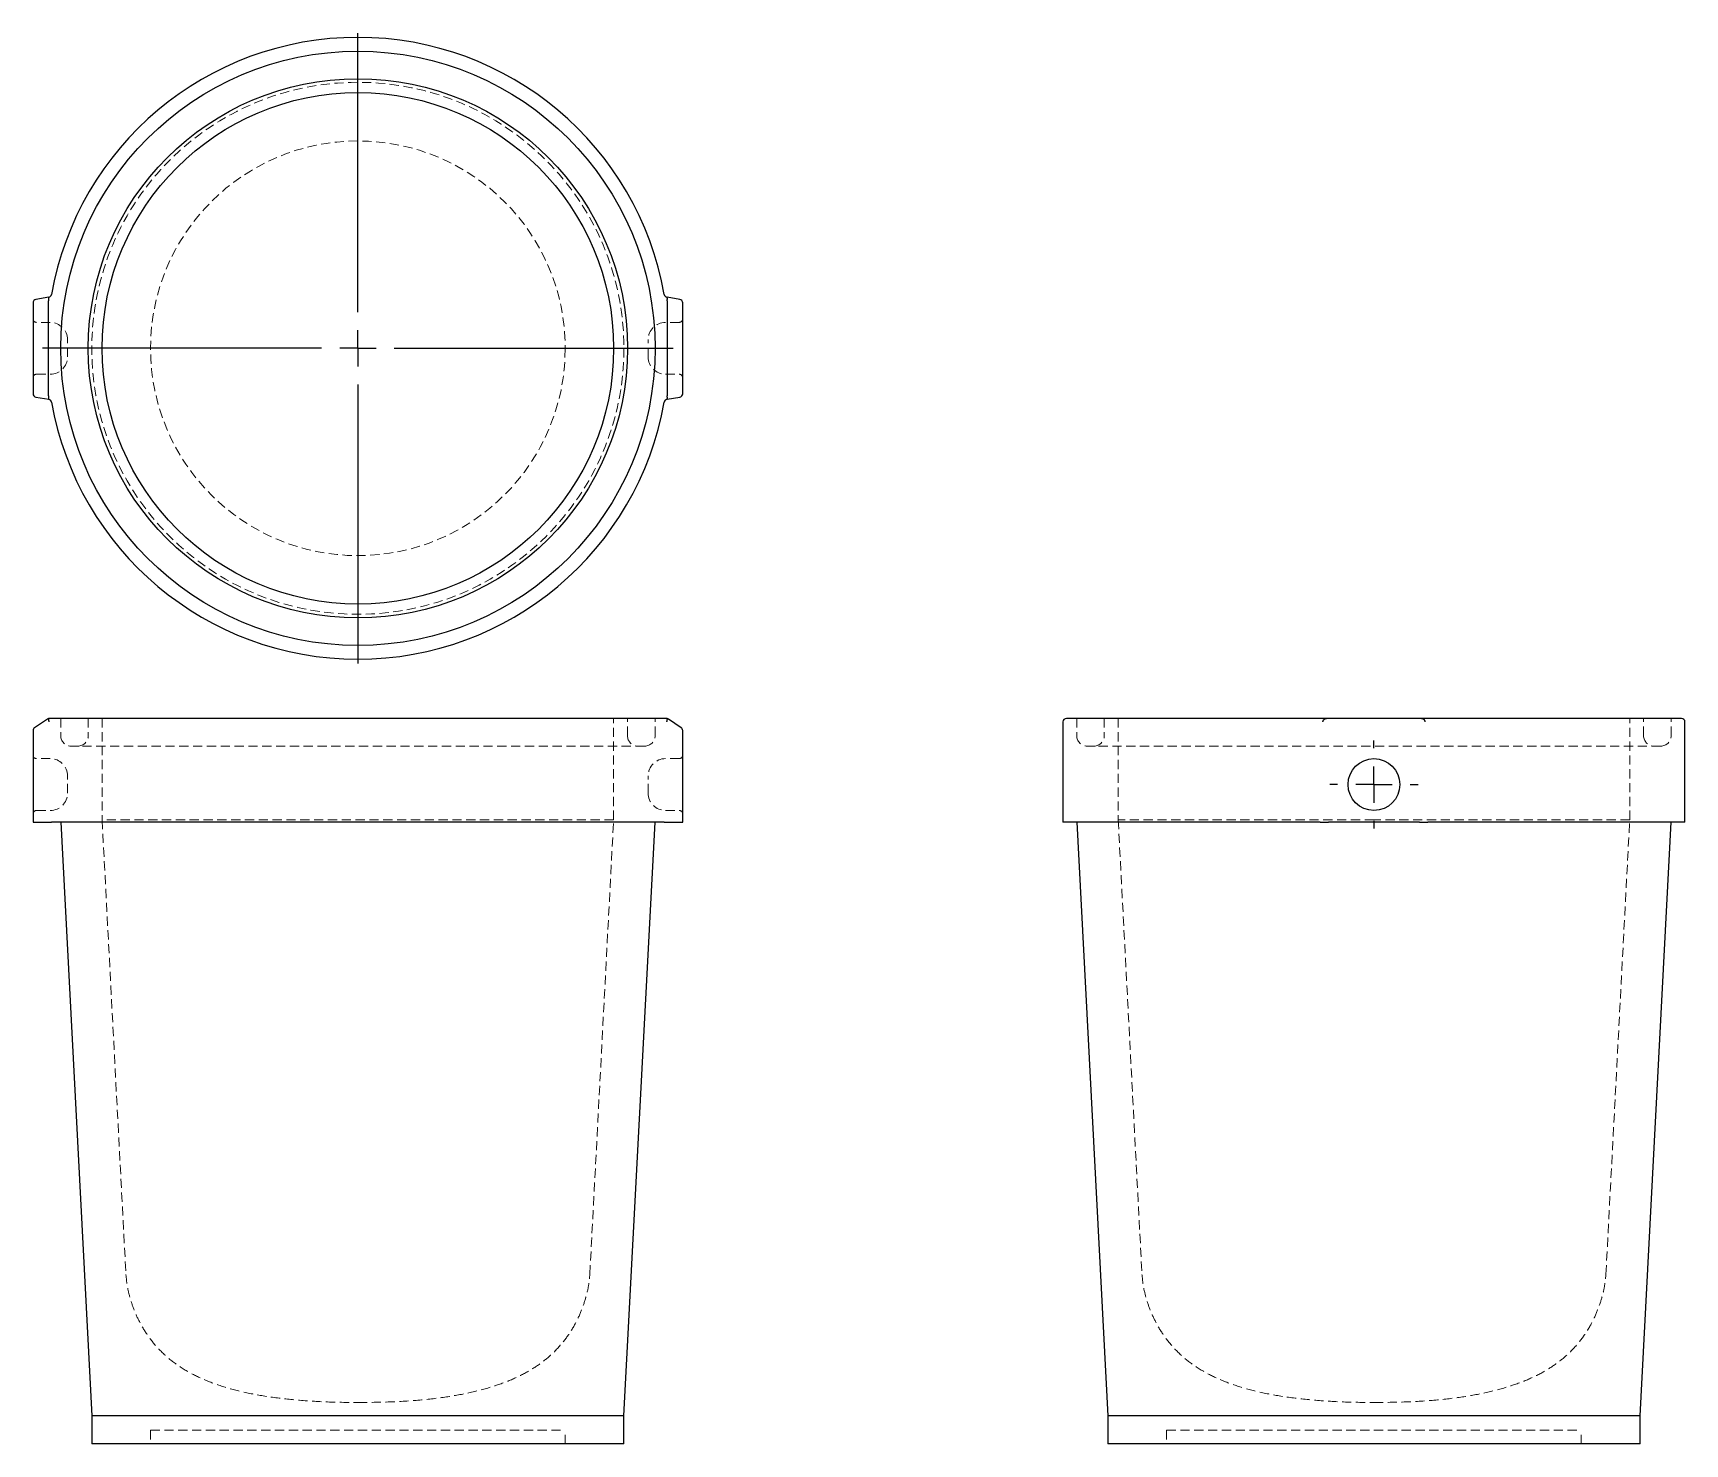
# Model space of a CAD drawing. Header units: millimetres. Extents: x 38 to 266, y 7 to 201.
import ezdxf

# ---------------------------------------------------------------- set-up
doc = ezdxf.new("R2010")
doc.units = ezdxf.units.MM
doc.linetypes.add('HIDDEN', pattern=[1.905, 1.27, -0.635])
doc.layers.add('10', color=7, linetype='Continuous')

# ---------------------------------------------------------------- blocks, each defined once
blk = doc.blocks.new('SW_CENTERMARKSYMBOL_0')
at = {"layer": '10', "color": 0}
for p, q in [((0, 5), (0, 43.45)), ((0, 0), (0, 2.5)), ((-5, 0), (-43.45, 0)), ((0, 0), (-2.5, 0)), ((0, 0), (0, -2.5)), ((0, 0), (2.5, 0)), ((5, 0), (43.45, 0)), ((0, -5), (0, -43.45))]:
    blk.add_line(p, q, dxfattribs=at)
blk = doc.blocks.new('SW_CENTERMARKSYMBOL_1')
at = {"layer": '10', "color": 0}
for p, q in [((0, 5), (0, 6.07)), ((0, 0), (0, 2.5)), ((-5, 0), (-6.07, 0)), ((0, 0), (-2.5, 0)), ((0, 0), (0, -2.5)), ((0, 0), (2.5, 0)), ((5, 0), (6.07, 0)), ((0, -5), (0, -6.07))]:
    blk.add_line(p, q, dxfattribs=at)

msp = doc.modelspace()

# ---------------------------------------------------------------- linework, layer by layer
at = {"color": 7, "linetype": 'Continuous', "lineweight": 25}
for p, q in [((38.24, 164.26), (38.24, 151.74)), ((40.4, 165.03), (38.64, 164.73)), ((40.38, 151.45), (40.38, 164.55)), ((127.36, 164.73), (125.6, 165.03)), ((125.62, 164.55), (125.62, 151.45)), ((127.76, 151.74), (127.76, 164.26)), ((38.64, 151.27), (40.4, 150.97)), ((125.6, 150.97), (127.36, 151.27)), ((41.26, 106.99), (40.38, 106.99)), ((124.74, 106.99), (41.26, 106.99)), ((125.62, 106.99), (124.74, 106.99)), ((215.67, 106.99), (180.62, 106.99)), ((216.45, 106.99), (215.67, 106.99)), ((229.55, 106.99), (216.45, 106.99)), ((230.33, 106.99), (229.55, 106.99)), ((265.38, 106.99), (230.33, 106.99)), ((38.24, 105.31), (38.24, 92.71)), ((40.22, 106.88), (38.45, 105.7)), ((127.55, 105.7), (125.78, 106.88)), ((127.76, 92.71), (127.76, 105.31)), ((180.15, 106.51), (180.15, 92.71)), ((265.85, 92.71), (265.85, 106.51)), ((38.24, 92.71), (38.64, 92.71)), ((38.64, 92.71), (40.4, 92.71)), ((40.4, 92.71), (40.79, 92.71)), ((125.21, 92.71), (40.79, 92.71)), ((42.05, 92.71), (46.34, 10.88)), ((119.66, 10.88), (123.95, 92.71)), ((125.21, 92.71), (125.6, 92.71)), ((125.6, 92.71), (127.36, 92.71)), ((127.36, 92.71), (127.76, 92.71)), ((215.59, 92.71), (180.15, 92.71)), ((182.05, 92.71), (186.34, 10.88)), ((215.59, 92.71), (215.97, 92.71)), ((215.97, 92.71), (216.27, 92.71)), ((216.27, 92.71), (216.74, 92.71)), ((229.26, 92.71), (216.74, 92.71)), ((229.26, 92.71), (229.73, 92.71)), ((229.73, 92.71), (230.03, 92.71)), ((230.03, 92.71), (230.41, 92.71)), ((265.85, 92.71), (230.41, 92.71)), ((259.66, 10.88), (263.95, 92.71)), ((46.34, 10.88), (46.34, 7)), ((119.66, 10.88), (46.34, 10.88)), ((119.66, 7), (119.66, 10.88)), ((186.34, 10.88), (186.34, 7)), ((223, 10.88), (186.34, 10.88)), ((259.66, 10.88), (223, 10.88)), ((259.66, 7), (259.66, 10.88)), ((119.66, 7), (46.34, 7)), ((223, 7), (186.34, 7)), ((259.66, 7), (223, 7))]:
    msp.add_line(p, q, dxfattribs=at)
at = {"color": 7, "linetype": 'HIDDEN', "lineweight": 18}
for p, q in [((40.62, 161.57), (38.72, 161.57)), ((127.28, 161.57), (125.38, 161.57)), ((43, 156.81), (43, 159.19)), ((123, 156.81), (123, 159.19)), ((38.72, 154.43), (40.62, 154.43)), ((125.38, 154.43), (127.28, 154.43)), ((42.05, 106.99), (42.05, 104.61)), ((45.85, 106.99), (45.85, 104.61)), ((47.76, 106.99), (47.76, 93.01)), ((118.24, 93.01), (118.24, 106.99)), ((120.15, 104.61), (120.15, 106.99)), ((123.95, 104.61), (123.95, 106.99)), ((182.05, 106.99), (182.05, 104.61)), ((185.85, 106.99), (185.85, 104.61)), ((187.76, 106.99), (187.76, 93.01)), ((258.24, 93.01), (258.24, 106.99)), ((260.15, 104.61), (260.15, 106.99)), ((263.95, 104.61), (263.95, 106.99)), ((122.52, 103.18), (43.48, 103.18)), ((262.52, 103.18), (183.48, 103.18)), ((40.62, 101.45), (38.72, 101.45)), ((127.28, 101.45), (125.38, 101.45)), ((43, 96.69), (43, 99.07)), ((123, 96.69), (123, 99.07)), ((38.72, 94.31), (40.62, 94.31)), ((125.38, 94.31), (127.28, 94.31)), ((118.24, 93.01), (47.76, 93.01)), ((47.76, 93.01), (51.04, 30.36)), ((114.96, 30.36), (118.24, 93.01)), ((223, 93.01), (187.76, 93.01)), ((187.76, 93.01), (191.04, 30.36)), ((258.24, 93.01), (223, 93.01)), ((254.96, 30.36), (258.24, 93.01)), ((54.43, 8.9), (83, 8.9)), ((54.43, 8.9), (54.43, 7)), ((83, 8.9), (111.57, 8.9)), ((111.57, 7), (111.57, 8.9)), ((194.43, 8.9), (251.57, 8.9)), ((194.43, 8.9), (194.43, 7)), ((251.57, 7), (251.57, 8.9))]:
    msp.add_line(p, q, dxfattribs=at)
at = {"color": 7, "linetype": 'Continuous', "lineweight": 25}
for centre, radius in [((83, 158), 40.95), ((83, 158), 37.15), ((83, 158), 35.24), ((223, 97.88), 3.57)]:
    msp.add_circle(centre, radius, dxfattribs=at)
at = {"color": 7, "linetype": 'HIDDEN', "lineweight": 18}
for radius in [36.66, 28.57]:
    msp.add_circle((83, 158), radius, dxfattribs=at)
at = {"color": 7, "linetype": 'Continuous', "lineweight": 25}
for centre, radius, start, end in [((83, 158), 42.85, 9.9619, 170.0381), ((38.72, 164.26), 0.476, 99.4623, 180), ((40.32, 165.5), 0.476, 282.4377, 350.0381), ((125.68, 165.5), 0.476, 189.9619, 257.5623), ((127.28, 164.26), 0.476, 0, 80.5377), ((38.72, 151.74), 0.476, 180, 260.5377), ((40.32, 150.5), 0.476, 9.9619, 77.5623), ((83, 158), 42.85, 189.9619, 350.0381), ((125.68, 150.5), 0.476, 102.4377, 170.0381), ((127.28, 151.74), 0.476, 279.4623, 0), ((180.62, 106.51), 0.476, 90, 180), ((265.38, 106.51), 0.476, 0, 90), ((38.72, 105.31), 0.476, 123.6901, 180), ((127.28, 105.31), 0.476, 0, 56.3099)]:
    msp.add_arc(centre, radius, start, end, dxfattribs=at)
at = {"color": 7, "linetype": 'HIDDEN', "lineweight": 18}
for centre, radius, start, end in [((38.72, 162.05), 0.476, 180, 270), ((127.28, 162.05), 0.476, 270, 0), ((40.62, 159.19), 2.38, 0, 90), ((125.38, 159.19), 2.38, 90, 180), ((40.62, 156.81), 2.38, 270, 0), ((125.38, 156.81), 2.38, 180, 270), ((38.72, 153.95), 0.476, 90, 180), ((127.28, 153.95), 0.476, 0, 90), ((43.48, 104.61), 1.43, 180, 270), ((44.42, 104.61), 1.43, 270, 0), ((121.58, 104.61), 1.43, 180, 270), ((122.52, 104.61), 1.43, 270, 0), ((183.48, 104.61), 1.43, 180, 270), ((184.42, 104.61), 1.43, 270, 0), ((261.58, 104.61), 1.43, 180, 270), ((262.52, 104.61), 1.43, 270, 0), ((38.72, 101.93), 0.476, 180, 270), ((40.62, 99.07), 2.38, 0, 90), ((125.38, 99.07), 2.38, 90, 180), ((127.28, 101.93), 0.476, 270, 0), ((40.62, 96.69), 2.38, 270, 360), ((125.38, 96.69), 2.38, 180, 270), ((38.72, 93.83), 0.476, 90, 180), ((127.28, 93.83), 0.476, 0, 90)]:
    msp.add_arc(centre, radius, start, end, dxfattribs=at)
at = {"color": 7, "linetype": 'Continuous', "lineweight": 25}
for points, knots in [([(40.43, 165.03), (40.42, 165.03), (40.41, 165.02), (40.4, 165.01), (40.39, 164.99), (40.38, 164.96), (40.37, 164.93), (40.36, 164.89), (40.36, 164.82), (40.36, 164.72), (40.37, 164.64), (40.38, 164.6)], [0, 0, 0, 0, 0.0987545, 0.1914101, 0.2780295, 0.3586287, 0.4332044, 0.5017653, 0.6477985, 0.8135785, 1, 1, 1, 1]), ([(125.62, 164.6), (125.62, 164.62), (125.63, 164.66), (125.64, 164.72), (125.64, 164.78), (125.64, 164.82), (125.64, 164.87), (125.64, 164.91), (125.62, 164.97), (125.6, 165.01), (125.58, 165.03), (125.57, 165.03)], [0, 0, 0, 0, 0.095009, 0.185119, 0.270495, 0.351259, 0.427509, 0.499324, 0.640123, 0.806996, 1, 1, 1, 1]), ([(40.38, 151.4), (40.38, 151.38), (40.37, 151.34), (40.36, 151.28), (40.36, 151.22), (40.36, 151.17), (40.36, 151.13), (40.36, 151.09), (40.38, 151.03), (40.4, 150.99), (40.42, 150.97), (40.43, 150.97)], [0, 0, 0, 0, 0.095009, 0.185119, 0.270495, 0.351259, 0.427509, 0.499324, 0.640123, 0.806996, 1, 1, 1, 1]), ([(125.57, 150.97), (125.58, 150.97), (125.59, 150.98), (125.6, 150.99), (125.61, 151.01), (125.62, 151.04), (125.63, 151.07), (125.64, 151.11), (125.64, 151.17), (125.64, 151.28), (125.63, 151.36), (125.62, 151.4)], [0, 0, 0, 0, 0.098755, 0.19141, 0.27803, 0.358629, 0.433204, 0.501765, 0.647799, 0.813578, 1, 1, 1, 1]), ([(40.38, 106.99), (40.38, 106.98), (40.37, 106.98), (40.36, 106.96), (40.36, 106.93), (40.36, 106.9), (40.36, 106.87), (40.36, 106.82), (40.38, 106.75), (40.4, 106.64), (40.42, 106.56), (40.43, 106.51)], [0, 0, 0, 0, 0.095009, 0.185119, 0.270495, 0.351259, 0.427509, 0.499324, 0.640123, 0.806996, 1, 1, 1, 1]), ([(125.57, 106.51), (125.58, 106.54), (125.59, 106.58), (125.6, 106.64), (125.61, 106.7), (125.62, 106.75), (125.63, 106.79), (125.64, 106.84), (125.64, 106.9), (125.64, 106.96), (125.63, 106.98), (125.62, 106.99)], [0, 0, 0, 0, 0.098755, 0.19141, 0.27803, 0.358629, 0.433204, 0.501765, 0.647799, 0.813578, 1, 1, 1, 1]), ([(215.97, 106.51), (215.97, 106.54), (215.98, 106.58), (215.99, 106.64), (216.01, 106.7), (216.04, 106.75), (216.07, 106.79), (216.11, 106.84), (216.18, 106.9), (216.28, 106.96), (216.36, 106.98), (216.4, 106.99)], [0, 0, 0, 0, 0.098755, 0.19141, 0.27803, 0.358629, 0.433204, 0.501765, 0.647799, 0.813578, 1, 1, 1, 1]), ([(229.6, 106.99), (229.62, 106.98), (229.66, 106.98), (229.72, 106.96), (229.78, 106.93), (229.83, 106.9), (229.87, 106.87), (229.91, 106.82), (229.97, 106.75), (230.01, 106.64), (230.03, 106.56), (230.03, 106.51)], [0, 0, 0, 0, 0.095009, 0.185119, 0.270495, 0.351259, 0.427509, 0.499324, 0.640123, 0.806996, 1, 1, 1, 1])]:
    msp.add_open_spline(points, degree=3, knots=knots, dxfattribs=at)
for points in [[(40.38, 164.6), (40.38, 164.58), (40.38, 164.56), (40.38, 164.55)], [(40.43, 165.03), (40.42, 165.03), (40.41, 165.03), (40.4, 165.03)], [(125.6, 165.03), (125.59, 165.03), (125.58, 165.03), (125.57, 165.03)], [(125.62, 164.55), (125.62, 164.56), (125.62, 164.58), (125.62, 164.6)], [(40.38, 151.45), (40.38, 151.44), (40.38, 151.42), (40.38, 151.4)], [(40.4, 150.97), (40.41, 150.97), (40.42, 150.97), (40.43, 150.97)], [(125.57, 150.97), (125.58, 150.97), (125.59, 150.97), (125.6, 150.97)], [(125.62, 151.4), (125.62, 151.42), (125.62, 151.44), (125.62, 151.45)], [(40.38, 106.99), (40.33, 106.95), (40.27, 106.92), (40.22, 106.88)], [(40.38, 106.99), (40.38, 106.99), (40.38, 106.99), (40.38, 106.99)], [(125.62, 106.99), (125.62, 106.99), (125.62, 106.99), (125.62, 106.99)], [(125.78, 106.88), (125.73, 106.92), (125.67, 106.95), (125.62, 106.99)], [(216.4, 106.99), (216.42, 106.99), (216.44, 106.99), (216.45, 106.99)], [(229.55, 106.99), (229.56, 106.99), (229.58, 106.99), (229.6, 106.99)]]:
    msp.add_open_spline(points, degree=3, dxfattribs=at)
at = {"color": 7, "linetype": 'HIDDEN', "lineweight": 18}
for points, knots in [([(51.04, 30.36), (51.09, 29.85), (51.19, 28.77), (51.59, 27.1), (52.19, 25.32), (53.05, 23.49), (54.19, 21.66), (55.66, 19.91), (57.48, 18.29), (59.59, 16.91), (61.97, 15.75), (64.6, 14.81), (67.57, 14.04), (70.89, 13.44), (74.59, 13.02), (78.66, 12.76), (81.51, 12.73), (83, 12.71)], [0, 0, 0, 0, 0.037656, 0.079993, 0.12652, 0.176542, 0.229536, 0.285456, 0.344887, 0.408936, 0.471518, 0.539945, 0.615183, 0.698106, 0.789482, 0.889952, 1, 1, 1, 1]), ([(83, 12.71), (84.49, 12.73), (87.33, 12.76), (91.4, 13.01), (95.08, 13.43), (98.4, 14.03), (101.35, 14.8), (103.95, 15.73), (106.22, 16.81), (108.19, 18.06), (109.95, 19.53), (111.49, 21.23), (112.76, 23.13), (113.7, 25.06), (114.36, 26.93), (114.8, 28.69), (114.91, 29.83), (114.96, 30.36)], [0, 0, 0, 0, 0.109818, 0.210099, 0.301323, 0.384127, 0.459271, 0.526458, 0.588003, 0.644863, 0.697983, 0.757441, 0.813593, 0.866539, 0.91575, 0.960434, 1, 1, 1, 1]), ([(191.04, 30.36), (191.09, 29.85), (191.19, 28.77), (191.59, 27.1), (192.19, 25.32), (193.05, 23.49), (194.19, 21.66), (195.66, 19.91), (197.48, 18.29), (199.59, 16.91), (201.97, 15.75), (204.6, 14.81), (207.57, 14.04), (210.89, 13.44), (214.59, 13.02), (218.66, 12.76), (221.51, 12.73), (223, 12.71)], [0, 0, 0, 0, 0.0376564, 0.0799928, 0.1265201, 0.1765423, 0.2295364, 0.2854563, 0.3448865, 0.408936, 0.4715181, 0.5399452, 0.6151825, 0.6981057, 0.7894817, 0.8899518, 1, 1, 1, 1]), ([(223, 12.71), (224.49, 12.73), (227.33, 12.76), (231.4, 13.01), (235.08, 13.43), (238.4, 14.03), (241.35, 14.8), (243.95, 15.73), (246.22, 16.81), (248.19, 18.06), (249.95, 19.53), (251.49, 21.23), (252.76, 23.13), (253.7, 25.06), (254.36, 26.93), (254.8, 28.69), (254.91, 29.83), (254.96, 30.36)], [0, 0, 0, 0, 0.109818, 0.210099, 0.301323, 0.384127, 0.459271, 0.526458, 0.588003, 0.644863, 0.697983, 0.757441, 0.813593, 0.866539, 0.91575, 0.960434, 1, 1, 1, 1])]:
    msp.add_open_spline(points, degree=3, knots=knots, dxfattribs=at)

# ---------------------------------------------------------------- block references
at = {"layer": '10'}
for name, p in [('SW_CENTERMARKSYMBOL_0', (83, 158)), ('SW_CENTERMARKSYMBOL_1', (223, 97.88))]:
    msp.add_blockref(name, p, dxfattribs=at)

doc.saveas('drawing.dxf')
